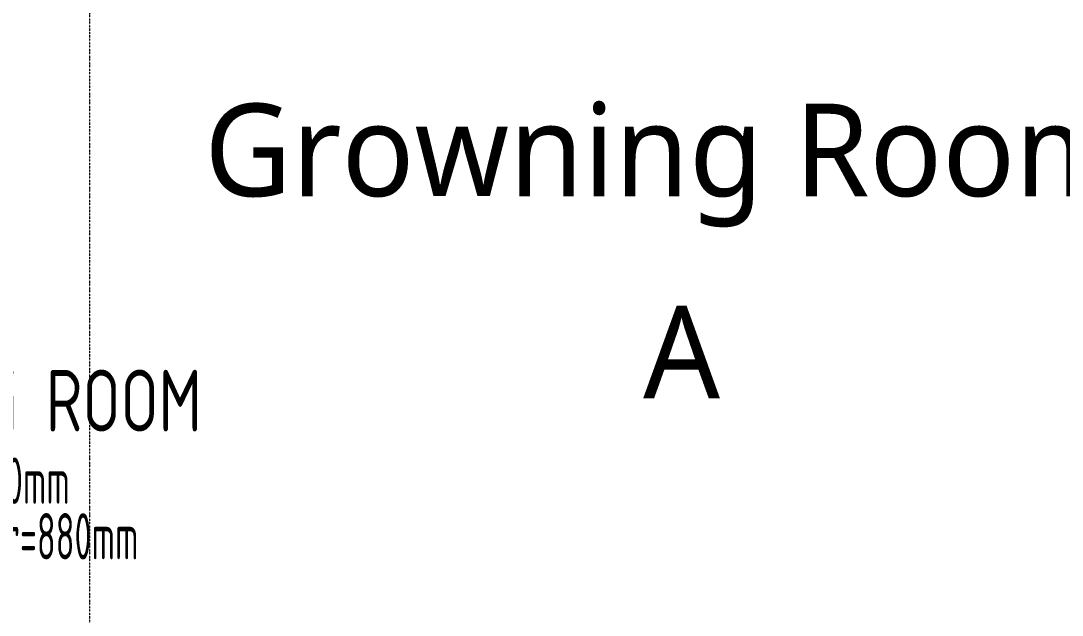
# Model space of a CAD drawing. Extents: x -32000 to 290600, y -111057 to 131250.
# Drawn here: x 252154 to 258911, y 4896 to 8751 of the extents above; entities that cross this region are included whole.
import ezdxf
from ezdxf.enums import TextEntityAlignment as Align

# ---------------------------------------------------------------- set-up
doc = ezdxf.new("R2010")
doc.units = 0
doc.header["$LTSCALE"] = 5
doc.linetypes.add('H12PL3$0$JJP_三點線', pattern=[0.9, 0.3, -0.15, 0, -0.15, 0, -0.15, 0, -0.15])
for name, color, linetype in [('H12PL3$0$A-ZONE', 252, 'Continuous'), ('H12PL3$0$S-GRID', 252, 'Continuous'), ('XFDP30$0$A-CR-TT2', 9, 'Continuous'), ('XFDP30$0$A-CR-TXT', 9, 'Continuous')]:
    doc.layers.add(name, color=color, linetype=linetype)
doc.styles.add('H12PL3$0$Standard', font='', dxfattribs={"width": 0.8})
doc.styles.add('XFDP30$0$AA-TXT', font='isocp.shx', dxfattribs={"width": 0.8, "bigfont": 'china.shx'})
doc.styles.get('H12PL3$0$Standard').set_extended_font_data('Microsoft JhengHei')

# ---------------------------------------------------------------- blocks, each defined once
blk = doc.blocks.new('XFDP30')
at = {"layer": 'XFDP30$0$A-CR-TT2', "style": 'XFDP30$0$AA-TXT', "width": 0.6}
for s, p in [('CH=2800mm', (251910.2, 5768.4)), ('Raised floor=880mm', (251910.2, 5408.4))]:
    blk.add_text(s, height=300, dxfattribs=at).set_placement(p, align=Align.MIDDLE)
at = {"layer": 'XFDP30$0$A-CR-TXT', "style": 'XFDP30$0$AA-TXT', "width": 0.8}
blk.add_text('GOWNING ROOM', height=400, dxfattribs=at).set_placement((251910.2, 6288.4), align=Align.MIDDLE)
blk = doc.blocks.new('H12PL3')
at = {"layer": 'H12PL3$0$S-GRID', "linetype": 'H12PL3$0$JJP_三點線', "lineweight": 0}
blk.add_line((252600, 128250), (252600, -28000), dxfattribs=at)
blk.add_blockref('XFDP30', (0, 0))
at = {"layer": 'H12PL3$0$A-ZONE', "style": 'H12PL3$0$Standard'}
for s, p in [('Growning Room ', (256441.88, 8213.18)), ('A', (256441.88, 6901.69))]:
    blk.add_text(s, height=600, dxfattribs=at).set_placement(p, align=Align.TOP_CENTER)

msp = doc.modelspace()

# ---------------------------------------------------------------- block references
msp.add_blockref('H12PL3', (0, 0))

doc.saveas('drawing.dxf')
